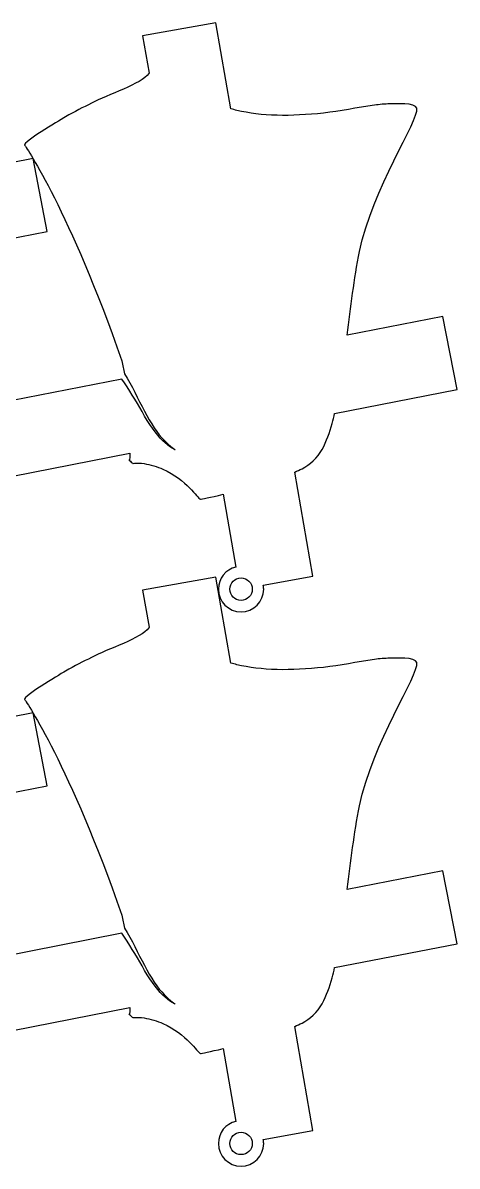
# Model space of a CAD drawing. Extents: x 0 to 3018, y 270 to 1701.
# Drawn here: x 2475 to 3018, y 270 to 1701 of the extents above; entities that cross this region are included whole.
import ezdxf

# ---------------------------------------------------------------- set-up
doc = ezdxf.new("R2010")
doc.units = 0
doc.layers.add('H0106_Printing_Least_6', color=7, linetype='CONTINUOUS')

msp = doc.modelspace()

# ---------------------------------------------------------------- linework, layer by layer
at = {"layer": 'H0106_Printing_Least_6', "color": 7}
for points in [[(2735.062032, 1593.08596), (2716.208032, 1700.644957), (2624.512034, 1684.569958), (2632.695034, 1637.895959)], [(2351.097241, 1409.327765), (2505.312237, 1439.381764), (2487.503238, 1530.756762), (2341.227241, 1502.251762), (2341.220241, 1507.188762), (2341.281241, 1510.270762), (2341.311241, 1511.027762), (2341.315241, 1511.118762), (2341.315241, 1511.167762)], [(2864.725028, 1212.00997), (3017.870025, 1241.854969), (3000.061025, 1333.233967), (2880.272028, 1309.885967)], [(2598.529035, 1254.974969), (2444.314039, 1224.920969), (2462.123038, 1133.545972), (2608.399035, 1162.050971), (2608.406035, 1157.113971), (2608.346035, 1154.031971), (2608.315035, 1153.274971), (2608.311035, 1153.183971), (2608.311035, 1153.134971)], [(2612.196035, 1149.404971), (2612.381035, 1149.420971), (2612.749035, 1149.450971), (2614.233035, 1149.575971)], [(2775.485031, 997.166975), (2837.608029, 1008.054975), (2814.75603, 1138.421972)], [(2725.094032, 1110.746972), (2741.077031, 1019.562975)], [(2735.062032, 899.435778), (2716.208032, 1006.994775), (2624.512034, 990.919775), (2632.695034, 944.245776)], [(2351.097241, 715.676482), (2505.312237, 745.731481), (2487.503238, 837.106479), (2341.227241, 808.60148), (2341.220241, 813.53848), (2341.281241, 816.62048), (2341.311241, 817.37748), (2341.315241, 817.46848), (2341.315241, 817.51748)], [(2864.725028, 518.359787), (3017.870025, 548.205786), (3000.061025, 639.583784), (2880.272028, 616.235785)], [(2598.529035, 561.324786), (2444.314039, 531.270787), (2462.123038, 439.895789), (2608.399035, 468.399788), (2608.406035, 463.463788), (2608.346035, 460.381788), (2608.315035, 459.624789), (2608.311035, 459.533789), (2608.311035, 459.484789)], [(2612.196035, 455.754789), (2612.381035, 455.769789), (2612.749035, 455.800789), (2614.233035, 455.925789)], [(2775.485031, 303.516792), (2837.608029, 314.404792), (2814.75603, 444.771789)], [(2725.094032, 417.09679), (2741.077031, 325.912792)]]:
    msp.add_lwpolyline(points, dxfattribs=at)
for points in [[(2598.506035, 1277.859968)], [(2747.620031, 1005.968975)], [(2598.506035, 584.209785)], [(2747.620031, 312.318792)]]:
    msp.add_lwpolyline(points, close=True, dxfattribs=at)
for points in [[(2632.411034, 1637.391959), (2623.211034, 1624.049959), (2580.700035, 1610.98596), (2560.597036, 1600.22896)], [(2632.695034, 1637.895959), (2632.600034, 1637.726959), (2632.512034, 1637.571959), (2632.411034, 1637.391959)], [(2560.597036, 1600.22896), (2550.234036, 1594.89096), (2539.304037, 1589.43596), (2528.249037, 1583.19996)], [(2742.440031, 1591.13896), (2739.909032, 1591.72996), (2737.465032, 1592.39296), (2735.062032, 1593.08596)], [(2850.910029, 1587.78096), (2810.04203, 1583.27196), (2772.529031, 1583.76096), (2742.440031, 1591.13896)], [(2914.727027, 1597.73096), (2892.300028, 1594.64096), (2871.415028, 1589.90096), (2850.910029, 1587.78096)], [(2895.835028, 1414.643965), (2911.802027, 1492.294963), (2970.354026, 1579.478961), (2967.636026, 1593.69496)], [(2933.812027, 1599.12796), (2927.502027, 1599.29096), (2920.396027, 1598.40796), (2914.727027, 1597.73096)], [(2967.636026, 1593.69496), (2965.839026, 1601.42996), (2940.286026, 1599.22996), (2933.812027, 1599.12796)], [(2528.249037, 1583.19996), (2517.531037, 1576.532961), (2475.052038, 1551.560961), (2477.025038, 1547.770961)], [(2477.025038, 1547.770961), (2479.149038, 1543.954961), (2533.478037, 1465.303963), (2598.506035, 1277.859968)], [(2880.272028, 1309.885967), (2885.013028, 1344.568966), (2888.721028, 1380.051965), (2895.835028, 1414.643965)], [(2598.506035, 1277.859968), (2599.849035, 1272.210968), (2600.938035, 1266.767968), (2601.833035, 1261.593968)], [(2601.833035, 1261.593968), (2611.324035, 1246.888969), (2618.779035, 1229.889969), (2626.765034, 1214.91497)], [(2623.944034, 1214.17197), (2616.399035, 1227.686969), (2607.257035, 1241.942969), (2598.529035, 1254.974969)], [(2649.840034, 1177.754971), (2641.405034, 1185.78897), (2632.220034, 1198.98297), (2623.944034, 1214.17197)], [(2626.765034, 1214.91497), (2634.726034, 1199.56197), (2643.491034, 1186.36397), (2651.468034, 1178.280971)], [(2861.579028, 1199.31997), (2862.722028, 1203.51497), (2863.764028, 1207.74397), (2864.725028, 1212.00997)], [(2848.919029, 1166.831971), (2854.651029, 1177.088971), (2858.499029, 1188.09097), (2861.579028, 1199.31997)], [(2665.064033, 1166.389971), (2664.927033, 1166.423971), (2658.093034, 1169.504971), (2649.840034, 1177.754971)], [(2651.468034, 1178.280971), (2659.256034, 1169.996971), (2665.590033, 1166.668971), (2665.064033, 1166.389971)], [(2823.910029, 1142.620971), (2833.644029, 1147.568971), (2843.526029, 1156.375971), (2848.919029, 1166.831971)], [(2608.311035, 1153.134971), (2604.855035, 1156.424971), (2613.014035, 1148.590971), (2612.196035, 1149.404971)], [(2614.233035, 1149.575971), (2618.201035, 1149.882971), (2622.289034, 1149.681971), (2626.360034, 1149.105971)], [(2626.360034, 1149.105971), (2634.507034, 1147.863971), (2642.537034, 1145.259971), (2649.961034, 1142.086971)], [(2649.961034, 1142.086971), (2679.776033, 1128.975972), (2692.835033, 1105.862972), (2696.964033, 1104.639972)], [(2814.75603, 1138.421972), (2818.00603, 1139.807972), (2821.075029, 1141.211971), (2823.910029, 1142.620971)], [(2696.964033, 1104.639972), (2697.827033, 1104.586972), (2709.119032, 1106.880972), (2725.094032, 1110.746972)], [(2741.077031, 1019.562975), (2728.578032, 1016.607975), (2719.274032, 1005.385975), (2719.274032, 991.983975)], [(2733.571032, 991.983975), (2733.571032, 999.707975), (2739.861032, 1005.968975), (2747.620031, 1005.968975)], [(2747.620031, 1005.968975), (2755.379031, 1005.968975), (2761.669031, 999.707975), (2761.669031, 991.983975)], [(2719.274032, 991.983975), (2719.274032, 976.327976), (2731.965032, 963.636976), (2747.620031, 963.636976)], [(2747.620031, 977.998976), (2739.861032, 977.998976), (2733.571032, 984.259975), (2733.571032, 991.983975)], [(2761.669031, 991.983975), (2761.669031, 984.259975), (2755.379031, 977.998976), (2747.620031, 977.998976)], [(2747.620031, 963.636976), (2763.275031, 963.636976), (2775.966031, 976.327976), (2775.966031, 991.983975)], [(2775.966031, 991.983975), (2775.966031, 993.754975), (2775.796031, 995.485975), (2775.485031, 997.166975)], [(2632.695034, 944.245776), (2632.600034, 944.076776), (2632.512034, 943.921776), (2632.411034, 943.741776)], [(2632.411034, 943.741776), (2623.211034, 930.399777), (2580.700035, 917.335777), (2560.597036, 906.578777)], [(2560.597036, 906.578777), (2550.234036, 901.240777), (2539.304037, 895.785778), (2528.249037, 889.549778)], [(2914.727027, 904.080777), (2892.300028, 900.990777), (2871.415028, 896.250778), (2850.910029, 894.130778)], [(2933.812027, 905.477777), (2927.502027, 905.640777), (2920.396027, 904.757777), (2914.727027, 904.080777)], [(2967.636026, 900.044777), (2965.839026, 907.779777), (2940.286026, 905.579777), (2933.812027, 905.477777)], [(2528.249037, 889.549778), (2517.531037, 882.882778), (2475.052038, 857.910779), (2477.025038, 854.120779)], [(2742.440031, 897.488778), (2739.909032, 898.079778), (2737.465032, 898.742778), (2735.062032, 899.435778)], [(2850.910029, 894.130778), (2810.04203, 889.621778), (2772.529031, 890.110778), (2742.440031, 897.488778)], [(2895.835028, 720.993782), (2911.802027, 798.64478), (2970.354026, 885.828778), (2967.636026, 900.044777)], [(2477.025038, 854.120779), (2479.149038, 850.304779), (2533.478037, 771.653781), (2598.506035, 584.209785)], [(2880.272028, 616.235785), (2885.013028, 650.918784), (2888.721028, 686.401783), (2895.835028, 720.993782)], [(2598.506035, 584.209785), (2599.849035, 578.560786), (2600.938035, 573.117786), (2601.833035, 567.943786)], [(2623.944034, 520.521787), (2616.399035, 534.036787), (2607.257035, 548.292786), (2598.529035, 561.324786)], [(2601.833035, 567.943786), (2611.324035, 553.238786), (2618.779035, 536.239787), (2626.765034, 521.264787)], [(2649.840034, 484.104788), (2641.405034, 492.138788), (2632.220034, 505.332787), (2623.944034, 520.521787)], [(2626.765034, 521.264787), (2634.726034, 505.911787), (2643.491034, 492.713788), (2651.468034, 484.630788)], [(2861.579028, 505.669787), (2862.722028, 509.864787), (2863.764028, 514.093787), (2864.725028, 518.359787)], [(2848.919029, 473.181788), (2854.651029, 483.437788), (2858.499029, 494.440788), (2861.579028, 505.669787)], [(2665.064033, 472.738788), (2664.927033, 472.773788), (2658.093034, 475.854788), (2649.840034, 484.104788)], [(2651.468034, 484.630788), (2659.256034, 476.346788), (2665.590033, 473.018788), (2665.064033, 472.738788)], [(2823.910029, 448.970789), (2833.644029, 453.918789), (2843.526029, 462.725788), (2848.919029, 473.181788)], [(2608.311035, 459.484789), (2604.855035, 462.774788), (2613.014035, 454.940789), (2612.196035, 455.754789)], [(2614.233035, 455.925789), (2618.201035, 456.232789), (2622.289034, 456.031789), (2626.360034, 455.455789)], [(2626.360034, 455.455789), (2634.507034, 454.213789), (2642.537034, 451.609789), (2649.961034, 448.436789)], [(2649.961034, 448.436789), (2679.776033, 435.325789), (2692.835033, 412.21279), (2696.964033, 410.98979)], [(2814.75603, 444.771789), (2818.00603, 446.157789), (2821.075029, 447.561789), (2823.910029, 448.970789)], [(2696.964033, 410.98979), (2697.827033, 410.93679), (2709.119032, 413.23079), (2725.094032, 417.09679)], [(2741.077031, 325.912792), (2728.578032, 322.957792), (2719.274032, 311.735792), (2719.274032, 298.333793)], [(2733.571032, 298.333793), (2733.571032, 306.057792), (2739.861032, 312.318792), (2747.620031, 312.318792)], [(2747.620031, 312.318792), (2755.379031, 312.318792), (2761.669031, 306.057792), (2761.669031, 298.333793)], [(2775.966031, 298.333793), (2775.966031, 300.104792), (2775.796031, 301.835792), (2775.485031, 303.516792)], [(2719.274032, 298.333793), (2719.274032, 282.677793), (2731.965032, 269.986793), (2747.620031, 269.986793)], [(2747.620031, 284.348793), (2739.861032, 284.348793), (2733.571032, 290.609793), (2733.571032, 298.333793)], [(2761.669031, 298.333793), (2761.669031, 290.609793), (2755.379031, 284.348793), (2747.620031, 284.348793)], [(2747.620031, 269.986793), (2763.275031, 269.986793), (2775.966031, 282.677793), (2775.966031, 298.333793)]]:
    msp.add_open_spline(points, degree=3, dxfattribs=at)

doc.saveas('drawing.dxf')
